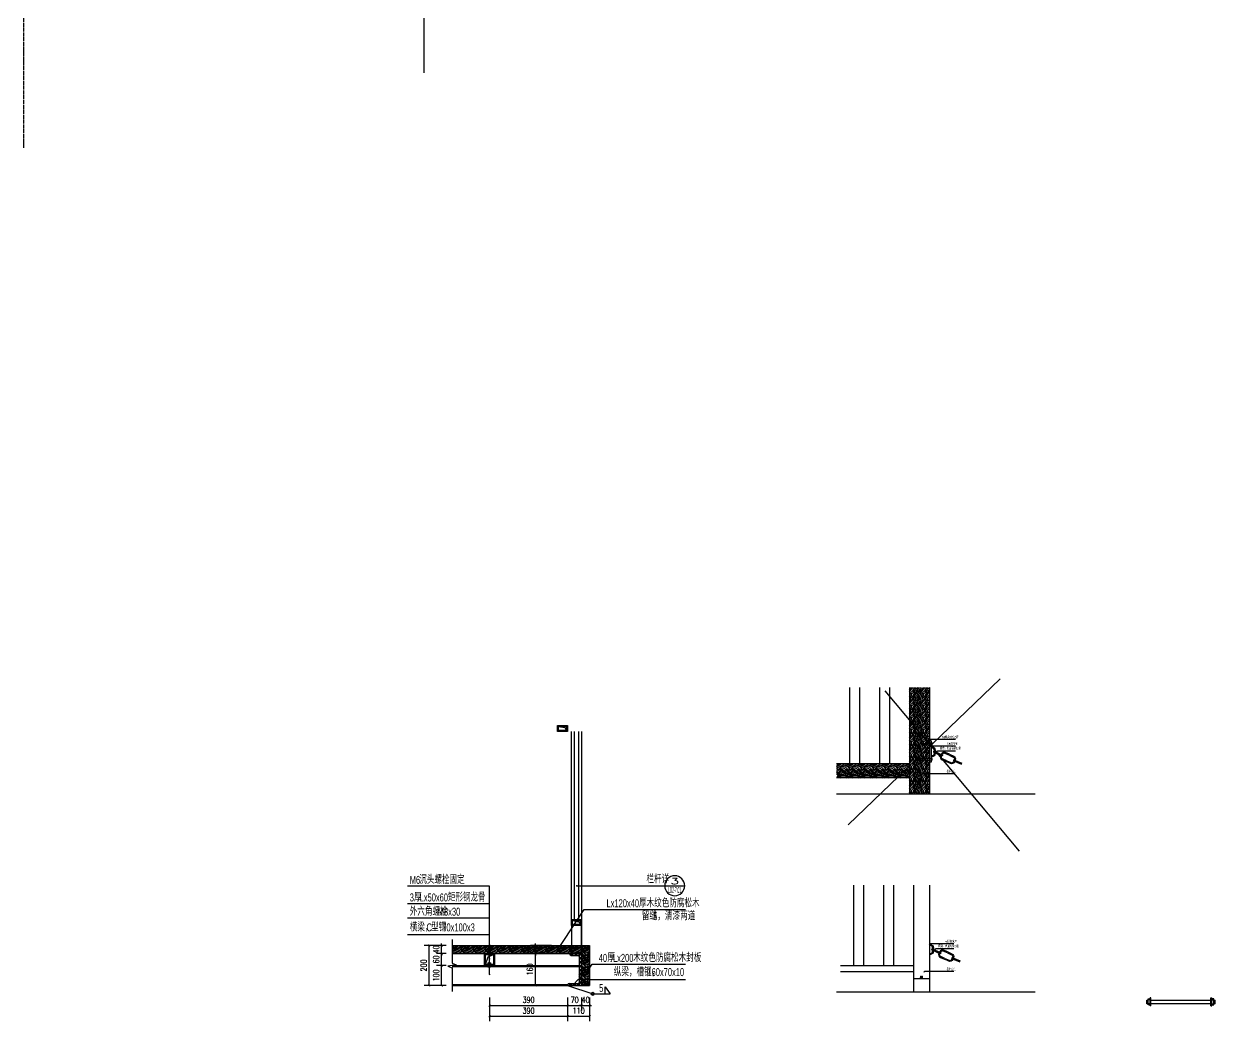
# Model space of a CAD drawing. Extents: x 1332 to 175445, y 256143 to 386027.
# Drawn here: x 87118 to 93071, y 284788 to 289772 of the extents above; entities that cross this region are included whole.
import ezdxf
from ezdxf.enums import TextEntityAlignment as Align

# ---------------------------------------------------------------- set-up
doc = ezdxf.new("R2010")
doc.units = 0
doc.header["$LTSCALE"] = 10
doc.header["$MEASUREMENT"] = 0
doc.linetypes.add('DASH', pattern=[0.35, 0.25, -0.1])
doc.linetypes.add('DOTE', pattern=[2.42, 2, -0.2, 0.02, -0.2])
for name, color, linetype in [('00-Palm-园建', 4, 'Continuous'), ('00-Palm-填充', 8, 'Continuous'), ('00-Palm-标注', 3, 'Continuous'), ('00-Palm-波打线', 11, 'Continuous'), ('00-园建', 4, 'Continuous'), ('00-填充', 8, 'Continuous'), ('DIM_LEAD', 3, 'Continuous'), ('DIM_SYMB', 3, 'Continuous'), ('DOTE', 1, 'DOTE'), ('L-填充', 250, 'Continuous'), ('PUB_DIM', 3, 'Continuous'), ('PUB_TEXT', 7, 'Continuous'), ('Sp-8-景观轮廓细线', 1, 'Continuous'), ('型钢', 6, 'Continuous')]:
    doc.layers.add(name, color=color, linetype=linetype)
doc.styles.add('_TCH_DIM_T3', font='SIMPLEX', dxfattribs={"width": 0.705882, "bigfont": 'GBCBIG'})
doc.styles.add('COMP', font='COMPLEX', dxfattribs={"bigfont": 'hztxt'})
doc.styles.add('PALMstyle', font='HAIWENRS', dxfattribs={"width": 0.7, "bigfont": 'HZTXT'})
doc.dimstyles.new('_TCH_ARCH&&10', dxfattribs={"dimtxt": 29.75, "dimasz": 10, "dimexe": 25, "dimexo": 30, "dimgap": 12.625, "dimtad": 1, "dimdec": 0, "dimrnd": 5, "dimzin": 0, "dimdsep": 46, "dimtxsty": '_TCH_DIM_T3', "dimblk": 'ARCHTICK', "dimcen": 0.09, "dimclrt": 7, "dimazin": 2, "dimtfac": 1, "dimtdec": 0, "dimtix": 1, "dimtmove": 2, "dimatfit": 3, "dimfxl": 0, "dimtolj": 1, "dimtzin": 0, "dimarcsym": 0})
doc.dimstyles.new('_TCH_ARCH&&3', dxfattribs={"dimtxt": 8.925, "dimasz": 3, "dimexe": 7.5, "dimexo": 9, "dimgap": 3, "dimtad": 1, "dimdec": 0, "dimrnd": 5, "dimzin": 0, "dimdsep": 46, "dimtxsty": '_TCH_DIM_T3', "dimblk": 'ARCHTICK', "dimcen": 0.09, "dimclrt": 7, "dimazin": 2, "dimtfac": 1, "dimtdec": 0, "dimtix": 1, "dimtmove": 2, "dimatfit": 3, "dimfxl": 0, "dimtolj": 1, "dimtzin": 0, "dimarcsym": 0})
pattern_1 = [(45, (0, 0), (-10.10278814, 10.10278814), []), (45, (6.735, 0), (-10.10278814, 10.10278814), [])]

# ---------------------------------------------------------------- blocks, each defined once
blk = doc.blocks.new('索引号')
at = {"color": 2}
blk.add_line((5, 0), (-5, 0), dxfattribs=at)
blk.add_circle((0, 0), 5, dxfattribs=at)
for tag, style, width, p, p2 in [('A', 'COMP', 1.695908, (-2.17, 0.77), (2.19, 0.77)), ('LD1.01', 'PALMstyle', 0.559608, (-3.16, -3.59), (3.23, -3.59))]:
    blk.add_attdef(tag, text='', height=3, dxfattribs=dict(style=style, width=width)).set_placement(p, p2, align=Align.FIT)
blk = doc.blocks.new('lm')
for p, q in [((-62.7, -6.8), (-62.7, 0)), ((-62.7, 0), (-60, 0)), ((-60, -8.8), (-60, 2)), ((-60, 2), (-56.6, 2)), ((-56.6, 1.7), (-60, 1.7)), ((-56.6, 0.2), (-60, 0.2)), ((-56.6, -10.8), (-56.6, 4)), ((-55, 4), (-56.6, 4)), ((-55, 0), (55, 0)), ((55, 4), (56.6, 4)), ((56.6, -10.8), (56.6, 4)), ((60, 2), (56.6, 2)), ((56.6, 1.7), (60, 1.7)), ((56.6, 0.2), (60, 0.2)), ((60, -8.8), (60, 2)), ((60, 0), (62.7, 0)), ((62.7, -6.8), (62.7, 0)), ((-62.7, -0.7), (-60, -0.7)), ((-60, -6.1), (-62.7, -6.1)), ((-60, -6.8), (-62.7, -6.8)), ((-56.6, -7), (-60, -7)), ((-56.6, -8.4), (-60, -8.4)), ((-56.6, -8.8), (-60, -8.8)), ((-55, -10.8), (-56.6, -10.8)), ((55, -6.8), (-55, -6.8)), ((55, -10.8), (56.6, -10.8)), ((56.6, -7), (60, -7)), ((56.6, -8.4), (60, -8.4)), ((56.6, -8.8), (60, -8.8)), ((60, -0.7), (62.7, -0.7)), ((62.7, -6.1), (60, -6.1)), ((62.7, -6.8), (60, -6.8))]:
    blk.add_line(p, q)
for points in [[(-55, -10.8), (-55, 4)], [(55, -10.8), (55, 4)]]:
    blk.add_lwpolyline(points)
blk = doc.blocks.new('_ArchTick')
at = {"color": 0, "linetype": 'ByBlock', "const_width": 0.4}
blk.add_lwpolyline([(-0.5, -0.5), (0.5, 0.5)], dxfattribs=at)
blk = doc.blocks.new('*D312')
at = {"layer": 'Defpoints', "color": 0, "transparency": 16777216}
for p in [(89445.2, 284935.4), (89835.2, 284935.4), (89835.2, 284866.5)]:
    blk.add_point(p, dxfattribs=at)
at = {"layer": 'PUB_DIM', "color": 0, "lineweight": -2, "transparency": 16777216}
for p, q in [((89445.2, 284905.4), (89445.2, 284841.5)), ((89835.2, 284905.4), (89835.2, 284841.5)), ((89445.2, 284866.5), (89835.2, 284866.5))]:
    blk.add_line(p, q, dxfattribs=at)
at = {"layer": 'PUB_DIM', "color": 0, "lineweight": -2, "transparency": 16777216, "xscale": 10, "yscale": 10, "zscale": 10, "rotation": 180}
blk.add_blockref('_ArchTick', (89445.2, 284866.5), dxfattribs=at)
at = {"layer": 'PUB_DIM', "color": 0, "lineweight": -2, "transparency": 16777216, "xscale": 10, "yscale": 10, "zscale": 10}
blk.add_blockref('_ArchTick', (89835.2, 284866.5), dxfattribs=at)
at = {"layer": 'PUB_DIM', "color": 7, "transparency": 16777216, "insert": (89640.2, 284894), "char_height": 29.75, "attachment_point": 5, "style": '_TCH_DIM_T3'}
blk.add_mtext('\\A1;390', dxfattribs=at)
blk = doc.blocks.new('*D313')
at = {"layer": 'Defpoints', "color": 0, "transparency": 16777216}
for p in [(89835.2, 284935.4), (89905.2, 284935.4), (89905.2, 284866.5)]:
    blk.add_point(p, dxfattribs=at)
at = {"layer": 'PUB_DIM', "color": 0, "lineweight": -2, "transparency": 16777216}
for p, q in [((89835.2, 284905.4), (89835.2, 284841.5)), ((89905.2, 284905.4), (89905.2, 284841.5)), ((89835.2, 284866.5), (89905.2, 284866.5))]:
    blk.add_line(p, q, dxfattribs=at)
at = {"layer": 'PUB_DIM', "color": 0, "lineweight": -2, "transparency": 16777216, "xscale": 10, "yscale": 10, "zscale": 10, "rotation": 180}
blk.add_blockref('_ArchTick', (89835.2, 284866.5), dxfattribs=at)
at = {"layer": 'PUB_DIM', "color": 0, "lineweight": -2, "transparency": 16777216, "xscale": 10, "yscale": 10, "zscale": 10}
blk.add_blockref('_ArchTick', (89905.2, 284866.5), dxfattribs=at)
at = {"layer": 'PUB_DIM', "color": 7, "transparency": 16777216, "insert": (89870.2, 284894), "char_height": 29.75, "attachment_point": 5, "style": '_TCH_DIM_T3'}
blk.add_mtext('\\A1;70', dxfattribs=at)
blk = doc.blocks.new('*D314')
at = {"layer": 'Defpoints', "color": 0, "transparency": 16777216}
for p in [(89905.2, 284935.4), (89945.2, 284935.4), (89945.2, 284866.5)]:
    blk.add_point(p, dxfattribs=at)
at = {"layer": 'PUB_DIM', "color": 0, "lineweight": -2, "transparency": 16777216}
for p, q in [((89905.2, 284905.4), (89905.2, 284841.5)), ((89945.2, 284905.4), (89945.2, 284841.5)), ((89905.2, 284866.5), (89895.2, 284866.5)), ((89905.2, 284866.5), (89945.2, 284866.5)), ((89945.2, 284866.5), (89955.2, 284866.5))]:
    blk.add_line(p, q, dxfattribs=at)
at = {"layer": 'PUB_DIM', "color": 0, "lineweight": -2, "transparency": 16777216, "xscale": 10, "yscale": 10, "zscale": 10}
blk.add_blockref('_ArchTick', (89905.2, 284866.5), dxfattribs=at)
at = {"layer": 'PUB_DIM', "color": 0, "lineweight": -2, "transparency": 16777216, "xscale": 10, "yscale": 10, "zscale": 10, "rotation": 180}
blk.add_blockref('_ArchTick', (89945.2, 284866.5), dxfattribs=at)
at = {"layer": 'PUB_DIM', "color": 7, "transparency": 16777216, "insert": (89925.2, 284894), "char_height": 29.75, "attachment_point": 5, "style": '_TCH_DIM_T3'}
blk.add_mtext('\\A1;40', dxfattribs=at)
blk = doc.blocks.new('*D315')
at = {"layer": 'Defpoints', "color": 0, "transparency": 16777216}
for p in [(89205.6, 285066.3), (89257.6, 285066.3), (89257.6, 284966.3)]:
    blk.add_point(p, dxfattribs=at)
at = {"layer": 'PUB_DIM', "color": 0, "lineweight": -2, "transparency": 16777216}
for p, q in [((89227.6, 285066.3), (89180.6, 285066.3)), ((89205.6, 284966.3), (89205.6, 285066.3)), ((89227.6, 284966.3), (89180.6, 284966.3))]:
    blk.add_line(p, q, dxfattribs=at)
at = {"layer": 'PUB_DIM', "color": 0, "lineweight": -2, "transparency": 16777216, "xscale": 10, "yscale": 10, "zscale": 10}
for p, rotation in [((89205.6, 285066.3), 90), ((89205.6, 284966.3), 270)]:
    blk.add_blockref('_ArchTick', p, dxfattribs=dict(at, rotation=rotation))
at = {"layer": 'PUB_DIM', "color": 7, "transparency": 16777216, "insert": (89178.1, 285016.3), "char_height": 29.75, "attachment_point": 5, "rotation": 90, "style": '_TCH_DIM_T3'}
blk.add_mtext('\\A1;100', dxfattribs=at)
blk = doc.blocks.new('*D316')
at = {"layer": 'Defpoints', "color": 0, "transparency": 16777216}
for p in [(89205.6, 285126.3), (89257.6, 285126.3), (89257.6, 285066.3)]:
    blk.add_point(p, dxfattribs=at)
at = {"layer": 'PUB_DIM', "color": 0, "lineweight": -2, "transparency": 16777216}
for p, q in [((89227.6, 285126.3), (89180.6, 285126.3)), ((89205.6, 285066.3), (89205.6, 285126.3)), ((89227.6, 285066.3), (89180.6, 285066.3))]:
    blk.add_line(p, q, dxfattribs=at)
at = {"layer": 'PUB_DIM', "color": 0, "lineweight": -2, "transparency": 16777216, "xscale": 10, "yscale": 10, "zscale": 10}
for p, rotation in [((89205.6, 285126.3), 90), ((89205.6, 285066.3), 270)]:
    blk.add_blockref('_ArchTick', p, dxfattribs=dict(at, rotation=rotation))
at = {"layer": 'PUB_DIM', "color": 7, "transparency": 16777216, "insert": (89178.1, 285096.3), "char_height": 29.75, "attachment_point": 5, "rotation": 90, "style": '_TCH_DIM_T3'}
blk.add_mtext('\\A1;60', dxfattribs=at)
blk = doc.blocks.new('*D317')
at = {"layer": 'Defpoints', "color": 0, "transparency": 16777216}
for p in [(89205.6, 285166.3), (89257.6, 285166.3), (89257.6, 285126.3)]:
    blk.add_point(p, dxfattribs=at)
at = {"layer": 'PUB_DIM', "color": 0, "lineweight": -2, "transparency": 16777216}
for p, q in [((89227.6, 285166.3), (89180.6, 285166.3)), ((89205.6, 285166.3), (89205.6, 285176.3)), ((89205.6, 285126.3), (89205.6, 285166.3)), ((89227.6, 285126.3), (89180.6, 285126.3)), ((89205.6, 285126.3), (89205.6, 285116.3))]:
    blk.add_line(p, q, dxfattribs=at)
at = {"layer": 'PUB_DIM', "color": 0, "lineweight": -2, "transparency": 16777216, "xscale": 10, "yscale": 10, "zscale": 10}
for p, rotation in [((89205.6, 285166.3), 270), ((89205.6, 285126.3), 90)]:
    blk.add_blockref('_ArchTick', p, dxfattribs=dict(at, rotation=rotation))
at = {"layer": 'PUB_DIM', "color": 7, "transparency": 16777216, "insert": (89178.1, 285146.3), "char_height": 29.75, "attachment_point": 5, "rotation": 90, "style": '_TCH_DIM_T3'}
blk.add_mtext('\\A1;40', dxfattribs=at)
blk = doc.blocks.new('*D318')
at = {"layer": 'Defpoints', "color": 0, "transparency": 16777216}
for p in [(89143.6, 285166.3), (89219.2, 285166.3), (89219.2, 284966.3)]:
    blk.add_point(p, dxfattribs=at)
at = {"layer": 'PUB_DIM', "color": 0, "lineweight": -2, "transparency": 16777216}
for p, q in [((89189.2, 285166.3), (89118.6, 285166.3)), ((89143.6, 284966.3), (89143.6, 285166.3)), ((89189.2, 284966.3), (89118.6, 284966.3))]:
    blk.add_line(p, q, dxfattribs=at)
at = {"layer": 'PUB_DIM', "color": 0, "lineweight": -2, "transparency": 16777216, "xscale": 10, "yscale": 10, "zscale": 10}
for p, rotation in [((89143.6, 285166.3), 90), ((89143.6, 284966.3), 270)]:
    blk.add_blockref('_ArchTick', p, dxfattribs=dict(at, rotation=rotation))
at = {"layer": 'PUB_DIM', "color": 7, "transparency": 16777216, "insert": (89116.1, 285066.3), "char_height": 29.75, "attachment_point": 5, "rotation": 90, "style": '_TCH_DIM_T3'}
blk.add_mtext('\\A1;200', dxfattribs=at)
blk = doc.blocks.new('*D319')
at = {"layer": 'Defpoints', "color": 0, "transparency": 16777216}
for p in [(89674.1, 285126.3), (89785.2, 285126.3), (89785.2, 284966.3)]:
    blk.add_point(p, dxfattribs=at)
at = {"layer": 'PUB_DIM', "color": 0, "lineweight": -2, "transparency": 16777216}
for p, q in [((89755.2, 285126.3), (89649.1, 285126.3)), ((89674.1, 284966.3), (89674.1, 285126.3)), ((89755.2, 284966.3), (89649.1, 284966.3))]:
    blk.add_line(p, q, dxfattribs=at)
at = {"layer": 'PUB_DIM', "color": 0, "lineweight": -2, "transparency": 16777216, "xscale": 10, "yscale": 10, "zscale": 10}
for p, rotation in [((89674.1, 285126.3), 90), ((89674.1, 284966.3), 270)]:
    blk.add_blockref('_ArchTick', p, dxfattribs=dict(at, rotation=rotation))
at = {"layer": 'PUB_DIM', "color": 7, "transparency": 16777216, "insert": (89646.6, 285046.3), "char_height": 29.75, "attachment_point": 5, "rotation": 90, "style": '_TCH_DIM_T3'}
blk.add_mtext('\\A1;160', dxfattribs=at)
blk = doc.blocks.new('*D320')
at = {"layer": 'Defpoints', "color": 0, "transparency": 16777216}
for p in [(89674.1, 285166.3), (89785.2, 285166.3), (89785.2, 285126.3)]:
    blk.add_point(p, dxfattribs=at)
at = {"layer": 'PUB_DIM', "color": 0, "lineweight": -2, "transparency": 16777216}
for p, q in [((89755.2, 285166.3), (89649.1, 285166.3)), ((89674.1, 285166.3), (89674.1, 285176.3)), ((89674.1, 285126.3), (89674.1, 285166.3)), ((89755.2, 285126.3), (89649.1, 285126.3)), ((89674.1, 285126.3), (89674.1, 285116.3))]:
    blk.add_line(p, q, dxfattribs=at)
at = {"layer": 'PUB_DIM', "color": 0, "lineweight": -2, "transparency": 16777216, "xscale": 10, "yscale": 10, "zscale": 10}
for p, rotation in [((89674.1, 285166.3), 270), ((89674.1, 285126.3), 90)]:
    blk.add_blockref('_ArchTick', p, dxfattribs=dict(at, rotation=rotation))
at = {"layer": 'PUB_DIM', "color": 7, "transparency": 16777216, "insert": (89646.6, 285146.3), "char_height": 29.75, "attachment_point": 5, "rotation": 90, "style": '_TCH_DIM_T3'}
blk.add_mtext('\\A1;40', dxfattribs=at)
blk = doc.blocks.new('*D321')
at = {"layer": 'Defpoints', "color": 0, "transparency": 16777216}
for p in [(89445.2, 284881.6), (89835.2, 284881.6), (89835.2, 284812.8)]:
    blk.add_point(p, dxfattribs=at)
at = {"layer": 'PUB_DIM', "color": 0, "lineweight": -2, "transparency": 16777216}
for p, q in [((89445.2, 284851.6), (89445.2, 284787.8)), ((89835.2, 284851.6), (89835.2, 284787.8)), ((89445.2, 284812.8), (89835.2, 284812.8))]:
    blk.add_line(p, q, dxfattribs=at)
at = {"layer": 'PUB_DIM', "color": 0, "lineweight": -2, "transparency": 16777216, "xscale": 10, "yscale": 10, "zscale": 10, "rotation": 180}
blk.add_blockref('_ArchTick', (89445.2, 284812.8), dxfattribs=at)
at = {"layer": 'PUB_DIM', "color": 0, "lineweight": -2, "transparency": 16777216, "xscale": 10, "yscale": 10, "zscale": 10}
blk.add_blockref('_ArchTick', (89835.2, 284812.8), dxfattribs=at)
at = {"layer": 'PUB_DIM', "color": 7, "transparency": 16777216, "insert": (89640.2, 284840.3), "char_height": 29.75, "attachment_point": 5, "style": '_TCH_DIM_T3'}
blk.add_mtext('\\A1;390', dxfattribs=at)
blk = doc.blocks.new('*D322')
at = {"layer": 'Defpoints', "color": 0, "transparency": 16777216}
for p in [(89835.2, 284881.6), (89945.2, 284881.6), (89945.2, 284812.8)]:
    blk.add_point(p, dxfattribs=at)
at = {"layer": 'PUB_DIM', "color": 0, "lineweight": -2, "transparency": 16777216}
for p, q in [((89835.2, 284851.6), (89835.2, 284787.8)), ((89945.2, 284851.6), (89945.2, 284787.8)), ((89835.2, 284812.8), (89945.2, 284812.8))]:
    blk.add_line(p, q, dxfattribs=at)
at = {"layer": 'PUB_DIM', "color": 0, "lineweight": -2, "transparency": 16777216, "xscale": 10, "yscale": 10, "zscale": 10, "rotation": 180}
blk.add_blockref('_ArchTick', (89835.2, 284812.8), dxfattribs=at)
at = {"layer": 'PUB_DIM', "color": 0, "lineweight": -2, "transparency": 16777216, "xscale": 10, "yscale": 10, "zscale": 10}
blk.add_blockref('_ArchTick', (89945.2, 284812.8), dxfattribs=at)
at = {"layer": 'PUB_DIM', "color": 7, "transparency": 16777216, "insert": (89890.2, 284840.3), "char_height": 29.75, "attachment_point": 5, "style": '_TCH_DIM_T3'}
blk.add_mtext('\\A1;110', dxfattribs=at)
blk = doc.blocks.new('*D323')
at = {"layer": 'Defpoints', "color": 0, "transparency": 16777216}
for p in [(91563.2, 285015.2), (91643.2, 285015.2), (91643.2, 285000.8)]:
    blk.add_point(p, dxfattribs=at)
at = {"layer": 'PUB_DIM', "color": 0, "lineweight": -2, "transparency": 16777216}
for p, q in [((91563.2, 285006.2), (91563.2, 284993.3)), ((91563.2, 285000.8), (91643.2, 285000.8)), ((91643.2, 285006.2), (91643.2, 284993.3))]:
    blk.add_line(p, q, dxfattribs=at)
at = {"layer": 'PUB_DIM', "color": 0, "lineweight": -2, "transparency": 16777216, "xscale": 3, "yscale": 3, "zscale": 3, "rotation": 180}
blk.add_blockref('_ArchTick', (91563.2, 285000.8), dxfattribs=at)
at = {"layer": 'PUB_DIM', "color": 0, "lineweight": -2, "transparency": 16777216, "xscale": 3, "yscale": 3, "zscale": 3}
blk.add_blockref('_ArchTick', (91643.2, 285000.8), dxfattribs=at)
at = {"layer": 'PUB_DIM', "color": 7, "transparency": 16777216, "insert": (91603.2, 285008.2), "char_height": 8.93, "attachment_point": 5, "style": '_TCH_DIM_T3'}
blk.add_mtext('\\A1;80', dxfattribs=at)
blk = doc.blocks.new('*D397')
at = {"layer": 'Defpoints', "color": 0, "transparency": 16777216}
for p in [(91543.2, 286003.2), (91643.2, 286003.2), (91643.2, 285988.8)]:
    blk.add_point(p, dxfattribs=at)
at = {"layer": 'PUB_DIM', "color": 0, "lineweight": -2, "transparency": 16777216}
for p, q in [((91543.2, 285994.2), (91543.2, 285981.3)), ((91543.2, 285988.8), (91643.2, 285988.8)), ((91643.2, 285994.2), (91643.2, 285981.3))]:
    blk.add_line(p, q, dxfattribs=at)
at = {"layer": 'PUB_DIM', "color": 0, "lineweight": -2, "transparency": 16777216, "xscale": 3, "yscale": 3, "zscale": 3, "rotation": 180}
blk.add_blockref('_ArchTick', (91543.2, 285988.8), dxfattribs=at)
at = {"layer": 'PUB_DIM', "color": 0, "lineweight": -2, "transparency": 16777216, "xscale": 3, "yscale": 3, "zscale": 3}
blk.add_blockref('_ArchTick', (91643.2, 285988.8), dxfattribs=at)
at = {"layer": 'PUB_DIM', "color": 7, "transparency": 16777216, "insert": (91593.2, 285996.2), "char_height": 8.93, "attachment_point": 5, "style": '_TCH_DIM_T3'}
blk.add_mtext('\\A1;100', dxfattribs=at)

msp = doc.modelspace()

# ---------------------------------------------------------------- hatches: boundary and pattern name
at = {"layer": '00-Palm-填充'}
h = msp.add_hatch(dxfattribs=at)
h.set_pattern_fill('木纹01', color=256, scale=15, angle=90)
h.set_pattern_definition([(90, (3e-15, 1036.005), (-60, 60), [3, -57]), (90, (-6, 994.005), (-60, 60), [6, -54]), (90, (-9, 1033.005), (-60, 60), [3, -57]), (90, (-15, 997.005), (-60, 60), [3, -57]), (90, (-18, 1033.005), (-60, 60), [3, -57]), (90, (-21, 1000.005), (-60, 60), [3, -57]), (90, (-24, 1033.005), (-60, 60), [3, -57]), (90, (-30, 1000.005), (-60, 60), [3, -33, 3, -21]), (90, (-36, 1000.005), (-60, 60), [6, -30, 3, -21]), (90, (-45, 997.005), (-60, 60), [3, -9, 3, -24, 3, -18]), (90, (-51, 994.005), (-60, 60), [3, -12, 6, -39]), (90, (-54, 1033.005), (-60, 60), [3, -57]), (90, (-57, 994.005), (-60, 60), [3, -15, 3, -39]), (135, (0, 988.005), (-60, 1e-14), [8.48526, -76.367554]), (135, (3e-15, 1039.005), (-60, 1e-14), [16.970562, -67.882252]), (135, (-30, 1039.005), (-60, 1e-14), [4.2426, -80.610214]), (135, (-36, 988.005), (-60, 1e-14), [12.72792, -72.124894]), (135, (-36, 1039.005), (-60, 1e-14), [21.213204, -63.63961]), (135, (-45, 1039.005), (-60, 1e-14), [12.72792, -72.124894]), (45, (-51, 1027.005), (2e-14, 60), [4.2426, -80.610214]), (45, (-3, 1006.005), (2e-14, 60), [8.48526, -76.367554]), (45, (-27, 1009.005), (2e-14, 60), [8.48526, -76.367554]), (45, (-15, 1027.005), (2e-14, 60), [8.48526, -76.367554]), (45, (-39, 1024.005), (2e-14, 60), [8.48526, -76.367554]), (45, (-45, 1027.005), (2e-14, 60), [12.72792, -72.124894]), (45, (-9, 1012.005), (2e-14, 60), [12.72792, -72.124894]), (45, (-12, 1021.005), (2e-14, 60), [12.72792, -72.124894]), (45, (-33, 1012.005), (2e-14, 60), [12.72792, -72.124894]), (45, (-36, 1018.005), (2e-14, 60), [12.72792, -72.124894]), (116.565051, (-12, 991.005), (-2e-08, 60), [6.708203, -127.455875]), (116.565051, (-9, 1036.005), (-2e-08, 60), [26.832816, -107.331263]), (116.565051, (-18, 1036.005), (-2e-08, 60), [26.832816, -107.331263]), (116.565051, (-24, 1036.005), (-2e-08, 60), [26.83284, -40.2, 13.4166, -53.7146386]), (116.565051, (-33, 1042.005), (-2e-08, 60), [6.708203, -127.455875]), (116.565051, (-54, 988.005), (-2e-08, 60), [6.708203, -127.455875]), (116.565051, (-54, 1036.005), (-2e-08, 60), [13.416408, -120.747671]), (63.434949, (2e-15, 1021.005), (2e-08, 60), [13.416408, -120.747671]), (63.434949, (-15, 1000.005), (2e-08, 60), [13.416408, -120.747671]), (63.434949, (-6, 1000.005), (2e-08, 60), [6.708203, -127.455671]), (63.434949, (-21, 1003.005), (2e-08, 60), [20.124612, -114.039467]), (63.434949, (-21, 1015.005), (2e-08, 60), [13.416408, -120.747671]), (63.434949, (-24, 1021.005), (2e-08, 60), [13.416408, -120.747671]), (63.434949, (-30, 1003.005), (2e-08, 60), [6.708203, -127.455671]), (63.434949, (-36, 1006.005), (2e-08, 60), [6.708203, -127.455671]), (63.434949, (-48, 1030.005), (2e-08, 60), [6.708203, -127.455671]), (63.434949, (-27, 1027.005), (2e-08, 60), [6.708203, -127.455671]), (63.434949, (-45, 1000.005), (2e-08, 60), [20.124612, -114.039467]), (63.434949, (-51, 997.005), (2e-08, 60), [13.416408, -120.747671]), (63.434949, (-33, 1030.005), (2e-08, 60), [6.708, -60.372, 6.708, -60.3760786]), (63.434949, (-45, 1012.005), (2e-08, 60), [13.416408, -120.747671]), (63.434949, (-51, 1015.005), (2e-08, 60), [13.416408, -120.747671]), (63.434949, (-57, 997.005), (2e-08, 60), [13.416408, -120.747671]), (63.434949, (-57, 1015.005), (2e-08, 60), [13.416408, -120.747671])])
h.paths.add_polyline_path([(91643.2, 286455.4), (91543.2, 286455.4), (91543.2, 285923.2), (91643.2, 285923.2)])
h = msp.add_hatch(dxfattribs=at)
h.set_pattern_fill('木纹01', color=256, scale=15)
h.set_pattern_definition([(0, (48, 988.005), (60, 60), [3, -57]), (0, (6, 994.005), (60, 60), [6, -54]), (0, (45, 997.005), (60, 60), [3, -57]), (0, (9, 1003.005), (60, 60), [3, -57]), (0, (45, 1006.005), (60, 60), [3, -57]), (0, (12, 1009.005), (60, 60), [3, -57]), (0, (45, 1012.005), (60, 60), [3, -57]), (0, (12, 1018.005), (60, 60), [3, -33, 3, -21]), (0, (12, 1024.005), (60, 60), [6, -30, 3, -21]), (0, (9, 1033.005), (60, 60), [3, -9, 3, -24, 3, -18]), (0, (6, 1039.005), (60, 60), [3, -12, 6, -39]), (0, (45, 1042.005), (60, 60), [3, -57]), (0, (6, 1045.005), (60, 60), [3, -15, 3, -39]), (45, (0, 988.005), (7e-15, 60), [8.48526, -76.367554]), (45, (51, 988.005), (7e-15, 60), [16.970562, -67.882252]), (45, (51, 1018.005), (7e-15, 60), [4.2426, -80.610214]), (45, (0, 1024.005), (7e-15, 60), [12.72792, -72.124894]), (45, (51, 1024.005), (7e-15, 60), [21.213204, -63.63961]), (45, (51, 1033.005), (7e-15, 60), [12.72792, -72.124894]), (315, (39, 1039.005), (60, -1e-14), [4.2426, -80.610214]), (315, (18, 991.005), (60, -1e-14), [8.48526, -76.367554]), (315, (21, 1015.005), (60, -1e-14), [8.48526, -76.367554]), (315, (39, 1003.005), (60, -1e-14), [8.48526, -76.367554]), (315, (36, 1027.005), (60, -1e-14), [8.48526, -76.367554]), (315, (39, 1033.005), (60, -1e-14), [12.72792, -72.124894]), (315, (24, 997.005), (60, -1e-14), [12.72792, -72.124894]), (315, (33, 1000.005), (60, -1e-14), [12.72792, -72.124894]), (315, (24, 1021.005), (60, -1e-14), [12.72792, -72.124894]), (315, (30, 1024.005), (60, -1e-14), [12.72792, -72.124894]), (26.565051, (3, 1000.005), (60, 2e-08), [6.708203, -127.455875]), (26.565051, (48, 997.005), (60, 2e-08), [26.832816, -107.331263]), (26.565051, (48, 1006.005), (60, 2e-08), [26.832816, -107.331263]), (26.565051, (48, 1012.005), (60, 2e-08), [26.83284, -40.2, 13.4166, -53.7146386]), (26.565051, (54, 1021.005), (60, 2e-08), [6.708203, -127.455875]), (26.565051, (0, 1042.005), (60, 2e-08), [6.708203, -127.455875]), (26.565051, (48, 1042.005), (60, 2e-08), [13.416408, -120.747671]), (333.434949, (33, 988.005), (60, -2e-08), [13.416408, -120.747671]), (333.434949, (12, 1003.005), (60, -2e-08), [13.416408, -120.747671]), (333.434949, (12, 994.005), (60, -2e-08), [6.708203, -127.455671]), (333.434949, (15, 1009.005), (60, -2e-08), [20.124612, -114.039467]), (333.434949, (27, 1009.005), (60, -2e-08), [13.416408, -120.747671]), (333.434949, (33, 1012.005), (60, -2e-08), [13.416408, -120.747671]), (333.434949, (15, 1018.005), (60, -2e-08), [6.708203, -127.455671]), (333.434949, (18, 1024.005), (60, -2e-08), [6.708203, -127.455671]), (333.434949, (42, 1036.005), (60, -2e-08), [6.708203, -127.455671]), (333.434949, (39, 1015.005), (60, -2e-08), [6.708203, -127.455671]), (333.434949, (12, 1033.005), (60, -2e-08), [20.124612, -114.039467]), (333.434949, (9, 1039.005), (60, -2e-08), [13.416408, -120.747671]), (333.434949, (42, 1021.005), (60, -2e-08), [6.708, -60.372, 6.708, -60.3760786]), (333.434949, (24, 1033.005), (60, -2e-08), [13.416408, -120.747671]), (333.434949, (27, 1039.005), (60, -2e-08), [13.416408, -120.747671]), (333.434949, (9, 1045.005), (60, -2e-08), [13.416408, -120.747671]), (333.434949, (27, 1045.005), (60, -2e-08), [13.416408, -120.747671])])
h.paths.add_polyline_path([(91543.2, 286003.2), (91543.2, 286073.2), (91179.4, 286073.2), (91179.4, 286003.2)])
h = msp.add_hatch(dxfattribs=at)
h.set_pattern_fill('木纹01', color=256, scale=15)
h.set_pattern_definition([(0, (48, 0), (60, 60), [3, -57]), (0, (6, 6), (60, 60), [6, -54]), (0, (45, 9), (60, 60), [3, -57]), (0, (9, 15), (60, 60), [3, -57]), (0, (45, 18), (60, 60), [3, -57]), (0, (12, 21), (60, 60), [3, -57]), (0, (45, 24), (60, 60), [3, -57]), (0, (12, 30), (60, 60), [3, -33, 3, -21]), (0, (12, 36), (60, 60), [6, -30, 3, -21]), (0, (9, 45), (60, 60), [3, -9, 3, -24, 3, -18]), (0, (6, 51), (60, 60), [3, -12, 6, -39]), (0, (45, 54), (60, 60), [3, -57]), (0, (6, 57), (60, 60), [3, -15, 3, -39]), (45, (0, 0), (7e-15, 60), [8.48526, -76.367554]), (45, (51, 0), (7e-15, 60), [16.970562, -67.882252]), (45, (51, 30), (7e-15, 60), [4.2426, -80.610214]), (45, (0, 36), (7e-15, 60), [12.72792, -72.124894]), (45, (51, 36), (7e-15, 60), [21.213204, -63.63961]), (45, (51, 45), (7e-15, 60), [12.72792, -72.124894]), (315, (39, 51), (60, -1e-14), [4.2426, -80.610214]), (315, (18, 3), (60, -1e-14), [8.48526, -76.367554]), (315, (21, 27), (60, -1e-14), [8.48526, -76.367554]), (315, (39, 15), (60, -1e-14), [8.48526, -76.367554]), (315, (36, 39), (60, -1e-14), [8.48526, -76.367554]), (315, (39, 45), (60, -1e-14), [12.72792, -72.124894]), (315, (24, 9), (60, -1e-14), [12.72792, -72.124894]), (315, (33, 12), (60, -1e-14), [12.72792, -72.124894]), (315, (24, 33), (60, -1e-14), [12.72792, -72.124894]), (315, (30, 36), (60, -1e-14), [12.72792, -72.124894]), (26.565051, (3, 12), (60, 2e-08), [6.708203, -127.455875]), (26.565051, (48, 9), (60, 2e-08), [26.832816, -107.331263]), (26.565051, (48, 18), (60, 2e-08), [26.832816, -107.331263]), (26.565051, (48, 24), (60, 2e-08), [26.83284, -40.2, 13.4166, -53.7146386]), (26.565051, (54, 33), (60, 2e-08), [6.708203, -127.455875]), (26.565051, (0, 54), (60, 2e-08), [6.708203, -127.455875]), (26.565051, (48, 54), (60, 2e-08), [13.416408, -120.747671]), (333.434949, (33, 0), (60, -2e-08), [13.416408, -120.747671]), (333.434949, (12, 15), (60, -2e-08), [13.416408, -120.747671]), (333.434949, (12, 6), (60, -2e-08), [6.708203, -127.455671]), (333.434949, (15, 21), (60, -2e-08), [20.124612, -114.039467]), (333.434949, (27, 21), (60, -2e-08), [13.416408, -120.747671]), (333.434949, (33, 24), (60, -2e-08), [13.416408, -120.747671]), (333.434949, (15, 30), (60, -2e-08), [6.708203, -127.455671]), (333.434949, (18, 36), (60, -2e-08), [6.708203, -127.455671]), (333.434949, (42, 48), (60, -2e-08), [6.708203, -127.455671]), (333.434949, (39, 27), (60, -2e-08), [6.708203, -127.455671]), (333.434949, (12, 45), (60, -2e-08), [20.124612, -114.039467]), (333.434949, (9, 51), (60, -2e-08), [13.416408, -120.747671]), (333.434949, (42, 33), (60, -2e-08), [6.708, -60.372, 6.708, -60.3760786]), (333.434949, (24, 45), (60, -2e-08), [13.416408, -120.747671]), (333.434949, (27, 51), (60, -2e-08), [13.416408, -120.747671]), (333.434949, (9, 57), (60, -2e-08), [13.416408, -120.747671]), (333.434949, (27, 57), (60, -2e-08), [13.416408, -120.747671])])
h.paths.add_polyline_path([(89735.2, 285166.3), (89257.6, 285166.3), (89257.6, 285126.3), (89735.2, 285126.3)])
h.paths.add_polyline_path([(89835.2, 285166.3), (89735.2, 285166.3), (89735.2, 285126.3), (89835.2, 285126.3)])
h.paths.add_polyline_path([(89905.2, 285166.3), (89835.2, 285166.3), (89835.2, 285126.3), (89905.2, 285126.3)])
h.paths.add_polyline_path([(89945.2, 285166.3), (89905.2, 285166.3), (89905.2, 285126.3), (89905.2, 285083.7), (89905.2, 284966.3), (89945.2, 284966.3)])
at = {"layer": 'L-填充'}
h = msp.add_hatch(dxfattribs=at)
h.set_pattern_fill('ANSI32', color=8, scale=3)
h.set_pattern_definition(pattern_1)
h.paths.add_polyline_path([(89470.2, 285126.3), (89420.2, 285126.3), (89420.2, 285066.3), (89470.2, 285066.3)])
h.paths.add_polyline_path([(89465.2, 285071.3), (89425.2, 285071.3), (89425.2, 285121.3), (89465.2, 285121.3)], flags=16)
h = msp.add_hatch(dxfattribs=at)
h.set_pattern_fill('ANSI32', color=8, scale=3)
h.set_pattern_definition(pattern_1)
h.paths.add_polyline_path([(89893.2, 284981.3, -0.414214), (89888.2, 284976.3), (89843.2, 284976.3, 0.414214), (89835.2, 284968.3), (89835.2, 284966.3), (89905.2, 284966.3), (89905.2, 285126.3), (89845.2, 285126.3), (89845.2, 285124.2, 0.414214), (89853.2, 285116.2), (89888.2, 285116.2, -0.414214), (89893.2, 285111.2)])

# ---------------------------------------------------------------- linework, layer by layer
at = {"layer": '00-Palm-园建', "color": 8}
for points in [[(89425.2, 285071.3), (89438.1, 285109.2), (89465.2, 285121.3)], [(89447.5, 285074.2), (89439.5, 285074.2)], [(89447.5, 285073.5), (89439.5, 285073.5)], [(89447.5, 285064.8), (89439.5, 285064.8)], [(89447.5, 285064.2), (89439.5, 285064.2)]]:
    msp.add_lwpolyline(points, dxfattribs=at)
msp.add_lwpolyline([(89425.2, 285121.3), (89465.2, 285121.3), (89465.2, 285071.3), (89425.2, 285071.3)], close=True, dxfattribs=at)
at = {"layer": '00-Palm-填充', "linetype": 'ByBlock'}
for points in [[(89790.2, 286261.3), (89821.5, 286255), (89830.2, 286241.3)], [(89855.2, 285296.3), (89855.2, 286236.3)], [(89905.2, 286236.3), (89905.2, 285296.3)], [(89855.2, 285266.3), (89855.2, 285126.3)], [(89860.2, 285291.3), (89891.5, 285285), (89900.2, 285271.3)], [(89905.2, 285126.3), (89905.2, 285266.3)]]:
    msp.add_lwpolyline(points, dxfattribs=at)
at = {"layer": '00-Palm-波打线'}
for p, q in [((91655, 286180.9), (91651.2, 286180.9)), ((91655, 286167.5), (91651.2, 286167.5)), ((91655, 286180.9), (91655, 286178.2)), ((91655, 286170.2), (91655, 286167.5)), ((91655, 286103.7), (91651.2, 286103.7)), ((91655, 286090.3), (91651.2, 286090.3)), ((91655, 286101), (91655, 286103.7)), ((91655, 286090.3), (91655, 286093)), ((89438.5, 285166.3), (89441.2, 285166.3)), ((89438.5, 285166.3), (89438.5, 285162.5)), ((89449.2, 285166.3), (89451.9, 285166.3)), ((89451.9, 285166.3), (89451.9, 285162.5)), ((89436.9, 285078.8), (89439.5, 285078.8)), ((89436.9, 285078.8), (89436.9, 285075.1)), ((89447.5, 285078.8), (89450.2, 285078.8)), ((89450.2, 285078.8), (89450.2, 285075.1)), ((89436.9, 285059.5), (89436.9, 285063.3)), ((89436.9, 285059.5), (89439.5, 285059.5)), ((89447.5, 285059.5), (89450.2, 285059.5)), ((89450.2, 285059.5), (89450.2, 285063.3))]:
    msp.add_line(p, q, dxfattribs=at)
at = {"layer": '00-Palm-波打线', "color": 8}
for p, q in [((89257.6, 285061.3), (89893.2, 285061.3)), ((89257.6, 284971.3), (89835.7, 284971.3))]:
    msp.add_line(p, q, dxfattribs=at)
at = {"layer": '00-Palm-波打线'}
for points in [[(91651.2, 286170.2), (91599.4, 286172.2), (91599.4, 286176.2), (91651.2, 286178.2)], [(91651.2, 286167.5), (91651.2, 286180.9)], [(91655, 286170.2), (91653.9, 286170.2), (91653.9, 286178.2), (91655, 286178.2)], [(91655, 286170.2), (91655, 286178.2)], [(91651.2, 286101), (91599.4, 286099), (91599.4, 286095), (91651.2, 286093)], [(91651.2, 286103.7), (91651.2, 286090.3)], [(91655, 286101), (91653.9, 286101), (91653.9, 286093), (91655, 286093)], [(91655, 286101), (91655, 286093)], [(89451.9, 285162.5), (89438.5, 285162.5)], [(89449.2, 285166.3), (89449.2, 285165.2), (89441.2, 285165.2), (89441.2, 285166.3)], [(89449.2, 285166.3), (89441.2, 285166.3)], [(89449.2, 285162.5), (89447.2, 285110.7), (89443.2, 285110.7), (89441.2, 285162.5)], [(89450.2, 285075.1), (89436.9, 285075.1)], [(89447.5, 285078.8), (89447.5, 285079.9), (89439.5, 285079.9), (89439.5, 285078.8)], [(89447.5, 285078.8), (89439.5, 285078.8)], [(89439.5, 285075.1), (89439.5, 285063.3)], [(89447.5, 285063.3), (89447.5, 285075.1)], [(89450.2, 285063.3), (89436.9, 285063.3)], [(89447.5, 285059.5), (89447.5, 285058.5), (89439.5, 285058.5), (89439.5, 285059.5)], [(89447.5, 285059.5), (89439.5, 285059.5)]]:
    msp.add_lwpolyline(points, dxfattribs=at)
at = {"layer": '00-园建'}
for p, q in [((91543.2, 286455.4), (91543.2, 285923.2)), ((91643.2, 286455.4), (91643.2, 285923.2)), ((91651.2, 286188.3), (91651.2, 286082.9)), ((91543.2, 286073.2), (91179.4, 286073.2)), ((91543.2, 286003.2), (91179.4, 286003.2)), ((91563.2, 285467.4), (91563.2, 284935.2)), ((91643.2, 285467.4), (91643.2, 284935.2)), ((89257.6, 285166.3), (89945.2, 285166.3)), ((89945.2, 285166.3), (89945.2, 284966.3)), ((89257.6, 285126.3), (89905.2, 285126.3)), ((89855.2, 285126.3), (89855.2, 285126.3)), ((89905.2, 285126.3), (89905.2, 284966.3)), ((89257.6, 285066.3), (89893.2, 285066.3)), ((91563.2, 285065.2), (91199.4, 285065.2)), ((91563.2, 285035.2), (91199.4, 285035.2)), ((89257.6, 284966.3), (89945.2, 284966.3))]:
    msp.add_line(p, q, dxfattribs=at)
for points in [[(91996.9, 286498.3), (91236.3, 285769.8)], [(91420, 286438.2), (92091.9, 285637.4)], [(89870.2, 285296.3), (89870.2, 286236.3)], [(89890.2, 286236.3), (89890.2, 285296.3)], [(91651.2, 286188.3), (91643.2, 286188.3)], [(91664.1, 286132.4), (91704.6, 286114.3)], [(91666.1, 286137), (91706.7, 286118.9)], [(91805.2, 286070.4), (91764.5, 286088)], [(91807.2, 286075), (91766.5, 286092.6)], [(91651.2, 286082.9), (91643.2, 286082.9)], [(89905.2, 285522.4), (89905.2, 285066.3)], [(89905.2, 285126.3), (89905.2, 285166.3)], [(91655.4, 285144.4), (91695.9, 285126.3)], [(91657.4, 285149), (91698, 285130.9)], [(91796.6, 285082.4), (91755.8, 285100)], [(91798.5, 285087), (91757.8, 285104.6)]]:
    msp.add_lwpolyline(points, dxfattribs=at)
for points in [[(89785.2, 286266.3), (89835.2, 286266.3), (89835.2, 286236.3), (89785.2, 286236.3)], [(89790.2, 286261.3), (89830.2, 286261.3), (89830.2, 286241.3), (89790.2, 286241.3)], [(89855.2, 285296.3), (89905.2, 285296.3), (89905.2, 285266.3), (89855.2, 285266.3)], [(89860.2, 285291.3), (89900.2, 285291.3), (89900.2, 285271.3), (89860.2, 285271.3)], [(89420.2, 285126.3), (89470.2, 285126.3), (89470.2, 285066.3), (89420.2, 285066.3)]]:
    msp.add_lwpolyline(points, close=True, dxfattribs=at)
for points in [[(91651.2, 286160.5, -0.369071), (91670.1, 286148.4, -0.056923), (91671.8, 286134.4, -0.056923)], [(91651.9, 286155.6, -0.366058), (91665.2, 286147.1, -0.046167), (91666.7, 286136.7, -0.046167)], [(91671.6, 286129, -0.040405), (91670, 286119.2, -0.330105), (91651.2, 286108)], [(91666.7, 286131.2, -0.046424), (91665.2, 286120.8, -0.322521), (91651.7, 286112.9)], [(91666.1, 286137, 0.907553), (91664.1, 286132.4, 0.2639)], [(91700.1, 286116.4), (91699, 286114, 0.414214), (91706.7, 286094.3), (91727.5, 286085.1)], [(91743.6, 286121.8), (91722.8, 286130.9, 0.414214), (91703.1, 286123.2), (91702.1, 286120.9)], [(91729.5, 286089.6), (91708.7, 286098.8, -0.414214), (91703.6, 286112), (91704.6, 286114.3)], [(91706.6, 286118.9, -1.039578), (91704.6, 286114.3, -2.860091)], [(91741.6, 286117.2), (91720.8, 286126.3, 0.414214), (91707.6, 286121.2), (91706.6, 286118.9)], [(91769.1, 286086), (91768.1, 286083.7, -0.414214), (91748.3, 286076), (91727.5, 286085.1)], [(91729.5, 286089.6), (91750.3, 286080.5, 0.414214), (91763.5, 286085.7), (91764.5, 286088)], [(91741.6, 286117.2), (91762.4, 286108.1, -0.414214), (91767.5, 286094.9), (91766.5, 286092.6)], [(91743.6, 286121.8), (91764.4, 286112.6, -0.414214), (91772.1, 286092.9), (91771.1, 286090.6)], [(91766.5, 286092.6, 1.039578), (91764.5, 286088, 2.860091)], [(91642.6, 285172.5, -0.369071), (91661.4, 285160.4, -0.056923), (91663.1, 285146.4, -0.056923)], [(91662.9, 285141, -0.040405), (91661.3, 285131.2, -0.330105), (91642.6, 285120)], [(91658, 285143.2, -0.046424), (91656.6, 285132.7, -0.322521), (91643.1, 285124.9)], [(91643.2, 285167.6, -0.366058), (91656.6, 285159.1, -0.046167), (91658, 285148.7, -0.046167)], [(91657.4, 285149, 0.907553), (91655.4, 285144.4, 0.2639)], [(91734.9, 285133.8), (91714.2, 285142.9, 0.414214), (91694.4, 285135.2), (91693.4, 285132.9)], [(91732.9, 285129.2), (91712.2, 285138.3, 0.414214), (91699, 285133.2), (91698, 285130.9)], [(91734.9, 285133.8), (91755.7, 285124.6, -0.414214), (91763.4, 285104.9), (91762.4, 285102.6)], [(91691.4, 285128.3), (91690.4, 285126, 0.414214), (91698.1, 285106.3), (91718.8, 285097.1)], [(91720.8, 285101.6), (91700, 285110.8, -0.414214), (91694.9, 285124), (91695.9, 285126.3)], [(91698, 285130.9, -1.039578), (91695.9, 285126.3, -2.860091)], [(91760.4, 285098), (91759.4, 285095.7, -0.414214), (91739.6, 285088), (91718.8, 285097.1)], [(91720.8, 285101.6), (91741.7, 285092.5, 0.414214), (91754.8, 285097.7), (91755.8, 285100)], [(91732.9, 285129.2), (91753.7, 285120.1, -0.414214), (91758.8, 285106.9), (91757.8, 285104.6)], [(91757.8, 285104.6, 1.039578), (91755.8, 285100, 2.860091)]]:
    msp.add_lwpolyline(points, format="xyb", dxfattribs=at)
at = {"layer": '00-园建', "linetype": 'DASH', "ltscale": 0.2}
msp.add_lwpolyline([(89855.2, 285126.3), (89855.2, 285166.3)], dxfattribs=at)
at = {"layer": '00-填充', "color": 8}
for points in [[(91243.2, 286455.4), (91243.2, 286073.2)], [(91293.2, 286455.4), (91293.2, 286073.2)], [(91393.2, 286455.4), (91393.2, 286073.2)], [(91443.2, 286455.4), (91443.2, 286073.2)], [(91263.2, 285467.4), (91263.2, 285065.2)], [(91313.2, 285467.4), (91313.2, 285065.2)], [(91413.2, 285467.4), (91413.2, 285065.2)], [(91463.2, 285467.4), (91463.2, 285065.2)]]:
    msp.add_lwpolyline(points, dxfattribs=at)
at = {"layer": 'DIM_LEAD'}
for p, q in [((91626.4, 286174.9), (91640.4, 286197.1)), ((91640.4, 286197.1), (91773.8, 286197.1)), ((91645.6, 286158.2), (91650.6, 286163.9)), ((91650.6, 286163.9), (91773.8, 286163.9)), ((91677.1, 286129.5), (91685.2, 286139.6)), ((91685.2, 286139.6), (91773.8, 286139.6)), ((91614.3, 286020.5), (91619.3, 286026.3)), ((91619.3, 286026.3), (91764.8, 286026.3)), ((89445.3, 285462), (89034.5, 285462)), ((89445.3, 285143), (89445.3, 285462)), ((89880.7, 285464.6), (89955.7, 285464.6)), ((89955.7, 285464.6), (90320.3, 285464.6)), ((89445.3, 285374.2), (89034.5, 285374.2)), ((89445.3, 285099.9), (89445.3, 285374.2)), ((89784.2, 285142.5), (89917.2, 285345.1)), ((89917.2, 285345.1), (90423.9, 285345.1)), ((89445.3, 285303), (89034.5, 285303)), ((89445.3, 285021.7), (89445.3, 285303)), ((89445.3, 285219.6), (89034.5, 285219.6)), ((89445.3, 285069.3), (89445.3, 285219.6)), ((91642.6, 285170.2), (91647.6, 285175.9)), ((91647.6, 285175.9), (91765.1, 285175.9)), ((91668.4, 285141.5), (91676.6, 285151.6)), ((91676.6, 285151.6), (91765.1, 285151.6)), ((89923.4, 285019), (89958.5, 285072)), ((89958.5, 285072), (90423.9, 285072)), ((91614.3, 285032.5), (91619.3, 285038.3)), ((91619.3, 285038.3), (91764.8, 285038.3)), ((89835.2, 284966.3), (89961.1, 284924.5)), ((89863.7, 284969.6), (89887.3, 284996)), ((89887.3, 284996), (90423.9, 284996)), ((89961.1, 284924.5), (90047.2, 284924.5))]:
    msp.add_line(p, q, dxfattribs=at)
for points, const_width in [([(91626.1, 286174.4, 1), (91626.7, 286175.4, 1)], 1.2), ([(91645.2, 286157.7, 1), (91646, 286158.6, 1)], 1.2), ([(91676.7, 286129.1, 1), (91677.5, 286130, 1)], 1.2), ([(91614, 286020.1, 1), (91614.7, 286021, 1)], 1.2), ([(89878.7, 285464.6, 1), (89882.7, 285464.6, 1)], 4), ([(89445.3, 285141, 1), (89445.3, 285145, 1)], 4), ([(89783.1, 285140.8, 1), (89785.3, 285144.2, 1)], 4), ([(91642.3, 285169.7, 1), (91643, 285170.6, 1)], 1.2), ([(91668, 285141.1, 1), (91668.8, 285142, 1)], 1.2), ([(89445.3, 285097.9, 1), (89445.3, 285101.9, 1)], 4), ([(89445.3, 285067.3, 1), (89445.3, 285071.3, 1)], 4), ([(89445.3, 285019.7, 1), (89445.3, 285023.7, 1)], 4), ([(89922.3, 285017.4, 1), (89924.5, 285020.7, 1)], 4), ([(91614, 285032.1, 1), (91614.7, 285033, 1)], 1.2), ([(89833.3, 284966.9, 1), (89837.1, 284965.6, 1)], 4), ([(89862.3, 284968.1, 1), (89865, 284971.1, 1)], 4)]:
    msp.add_lwpolyline(points, format="xyb", close=True, dxfattribs=dict(at, const_width=const_width))
msp.add_lwpolyline([(90023.4, 284924.5), (90023.4, 284959.8), (90047.2, 284924.5)], dxfattribs=at)
msp.add_circle((89961.1, 284924.5), 7.63, dxfattribs=at)
at = {"layer": 'DIM_SYMB'}
msp.add_lwpolyline([(89257.6, 285196.3), (89257.6, 285077.5), (89278.6, 285069.9), (89236.6, 285062.5), (89257.6, 285055), (89257.6, 284936.3)], dxfattribs=at)
at = {"layer": 'DOTE'}
msp.add_lwpolyline([(87118.2, 289153.1), (87118.2, 300429)], dxfattribs=at)
at = {"layer": 'PUB_DIM', "color": 250, "linetype": 'DASH'}
msp.add_lwpolyline([(89118.2, 289527.6), (89118.2, 292099.4)], dxfattribs=at)
at = {"layer": '型钢'}
for p, q in [((89905.2, 285126.3), (89845.2, 285126.3)), ((89853.2, 285116.2), (89888.2, 285116.2)), ((89893.2, 285111.2), (89893.2, 284981.3)), ((89905.2, 285126.3), (89905.2, 284966.3)), ((89835.2, 284966.3), (89835.2, 284968.3)), ((89905.2, 284966.3), (89835.2, 284966.3)), ((89843.2, 284976.3), (89888.2, 284976.3))]:
    msp.add_line(p, q, dxfattribs=at)
for points in [[(91179.4, 285923.2), (92170.8, 285923.2)], [(89835.2, 284966.3), (89785.2, 284966.3)], [(91179.4, 284935.2), (92170.8, 284935.2)]]:
    msp.add_lwpolyline(points, dxfattribs=at)
for centre, radius, start, end in [((89853.2, 285124.2), 8, 180, 270), ((89888.2, 285111.2), 5, 0, 90), ((89843.2, 284968.3), 8, 90, 180), ((89888.2, 284981.3), 5, 270, 0)]:
    msp.add_arc(centre, radius, start, end, dxfattribs=at)

# ---------------------------------------------------------------- block references
at = {"layer": '00-Palm-标注', "color": 7}
ref = msp.add_blockref('索引号', (90370.3, 285464.6), dxfattribs=dict(at, xscale=-10, yscale=10, zscale=10))
ref.add_attrib('A', '3', dxfattribs={"layer": '0', "color": 7, "height": 30, "style": 'COMP', "width": 2.180453}).set_placement((90348.4, 285472.2), (90392, 285472.2), align=Align.FIT)
ref.add_attrib('LD1.01', 'LD2-7.01', dxfattribs={"layer": '0', "color": 7, "height": 30, "style": 'PALMstyle', "width": 0.321922}).set_placement((90338, 285428.6), (90401.9, 285428.6), align=Align.FIT)
at = {"layer": 'Sp-8-景观轮廓细线', "xscale": 2.727272727256853, "yscale": 2.727272727256853, "zscale": 2.727272727256853}
msp.add_blockref('lm', (92899.9, 284893.5), dxfattribs=at)

# ---------------------------------------------------------------- texts
at = {"layer": 'DIM_LEAD', "color": 7, "style": 'PALMstyle', "width": 0.7}
msp.add_text('5', height=40, dxfattribs=at).set_placement((89992.8, 284933.4))
at = {"layer": 'PUB_TEXT', "style": 'PALMstyle', "width": 0.7}
for s, height, p in [('M8', 12, (91706.8, 286200.7)), ('沉头螺栓固定', 12, (91721, 286200.7)), ('铁链，表面防锈处理', 12, (91695.8, 286144.7)), ('8', 12, (91731.2, 286167.5)), ('厚连接板', 12, (91737.7, 286167.5)), ('栏杆立柱', 12, (91728.8, 286029.9)), ('M6', 40, (89046.5, 285474)), ('沉头螺栓固定', 40, (89093.9, 285474)), ('栏杆详', 40, (90229.1, 285476.6)), ('矩形钢龙骨', 40, (89237.1, 285386.2)), ('3', 40, (89046.5, 285386.2)), ('厚', 40, (89068, 285386.2)), ('Lx50x60', 40, (89096, 285386.2)), ('Lx120x40', 40, (90029.7, 285357.1)), ('厚木纹色防腐松木', 40, (90192.3, 285357.1)), ('外六角螺栓', 40, (89046.5, 285315)), ('M8x30', 40, (89186.5, 285315)), ('留缝', 40, (90206.3, 285293.1)), ('5', 40, (90262.3, 285293.1)), ('，清漆两道', 40, (90283.8, 285293.1)), ('横梁，', 40, (89046.5, 285236.6)), ('C', 40, (89130.5, 285236.6)), ('型钢', 40, (89153.1, 285236.6)), ('70x100x3', 40, (89209.1, 285236.6)), ('与栏杆满焊', 12, (91721.2, 285179.5)), ('铁链，表面防锈处理', 12, (91687.1, 285156.7)), ('40', 40, (89990.9, 285084)), ('厚', 40, (90034, 285084)), ('Lx200', 40, (90062, 285084)), ('木纹色防腐松木封板', 40, (90163.2, 285084)), ('纵梁，槽钢，', 40, (90066.2, 285013)), ('160x70x10', 40, (90234.2, 285013)), ('栏杆立柱', 12, (91728.8, 285041.9))]:
    msp.add_text(s, height=height, dxfattribs=at).set_placement(p)

# ---------------------------------------------------------------- dimensions: what is measured, and where the dimension line sits
at = {"layer": 'PUB_DIM'}
for p1, p2, distance, dimstyle, picture, middle in [((91543.2, 286003.2), (91643.2, 286003.2), -14.4, '_TCH_ARCH&&3', '*D397', (91593.2, 285996.2)), ((89219.2, 284966.3), (89219.2, 285166.3), 75.7, '_TCH_ARCH&&10', '*D318', (89116.1, 285066.3)), ((89257.6, 285126.3), (89257.6, 285166.3), 52, '_TCH_ARCH&&10', '*D317', (89178.1, 285146.3)), ((89785.2, 285126.3), (89785.2, 285166.3), 111.1, '_TCH_ARCH&&10', '*D320', (89646.6, 285146.3)), ((89257.6, 285066.3), (89257.6, 285126.3), 52, '_TCH_ARCH&&10', '*D316', (89178.1, 285096.3)), ((89785.2, 284966.3), (89785.2, 285126.3), 111.1, '_TCH_ARCH&&10', '*D319', (89646.6, 285046.3)), ((89257.6, 284966.3), (89257.6, 285066.3), 52, '_TCH_ARCH&&10', '*D315', (89178.1, 285016.3)), ((91563.2, 285015.2), (91643.2, 285015.2), -14.4, '_TCH_ARCH&&3', '*D323', (91603.2, 285008.2)), ((89445.2, 284935.4), (89835.2, 284935.4), -68.9, '_TCH_ARCH&&10', '*D312', (89640.2, 284894)), ((89835.2, 284935.4), (89905.2, 284935.4), -68.9, '_TCH_ARCH&&10', '*D313', (89870.2, 284894)), ((89905.2, 284935.4), (89945.2, 284935.4), -68.9, '_TCH_ARCH&&10', '*D314', (89925.2, 284894)), ((89445.2, 284881.6), (89835.2, 284881.6), -68.9, '_TCH_ARCH&&10', '*D321', (89640.2, 284840.3)), ((89835.2, 284881.6), (89945.2, 284881.6), -68.9, '_TCH_ARCH&&10', '*D322', (89890.2, 284840.3))]:
    dim = msp.add_aligned_dim(p1=p1, p2=p2, distance=distance, dimstyle=dimstyle, dxfattribs=at)
    dim.commit()
    dim.dimension.update_dxf_attribs({"geometry": picture, "text_midpoint": middle})

doc.saveas('drawing.dxf')
